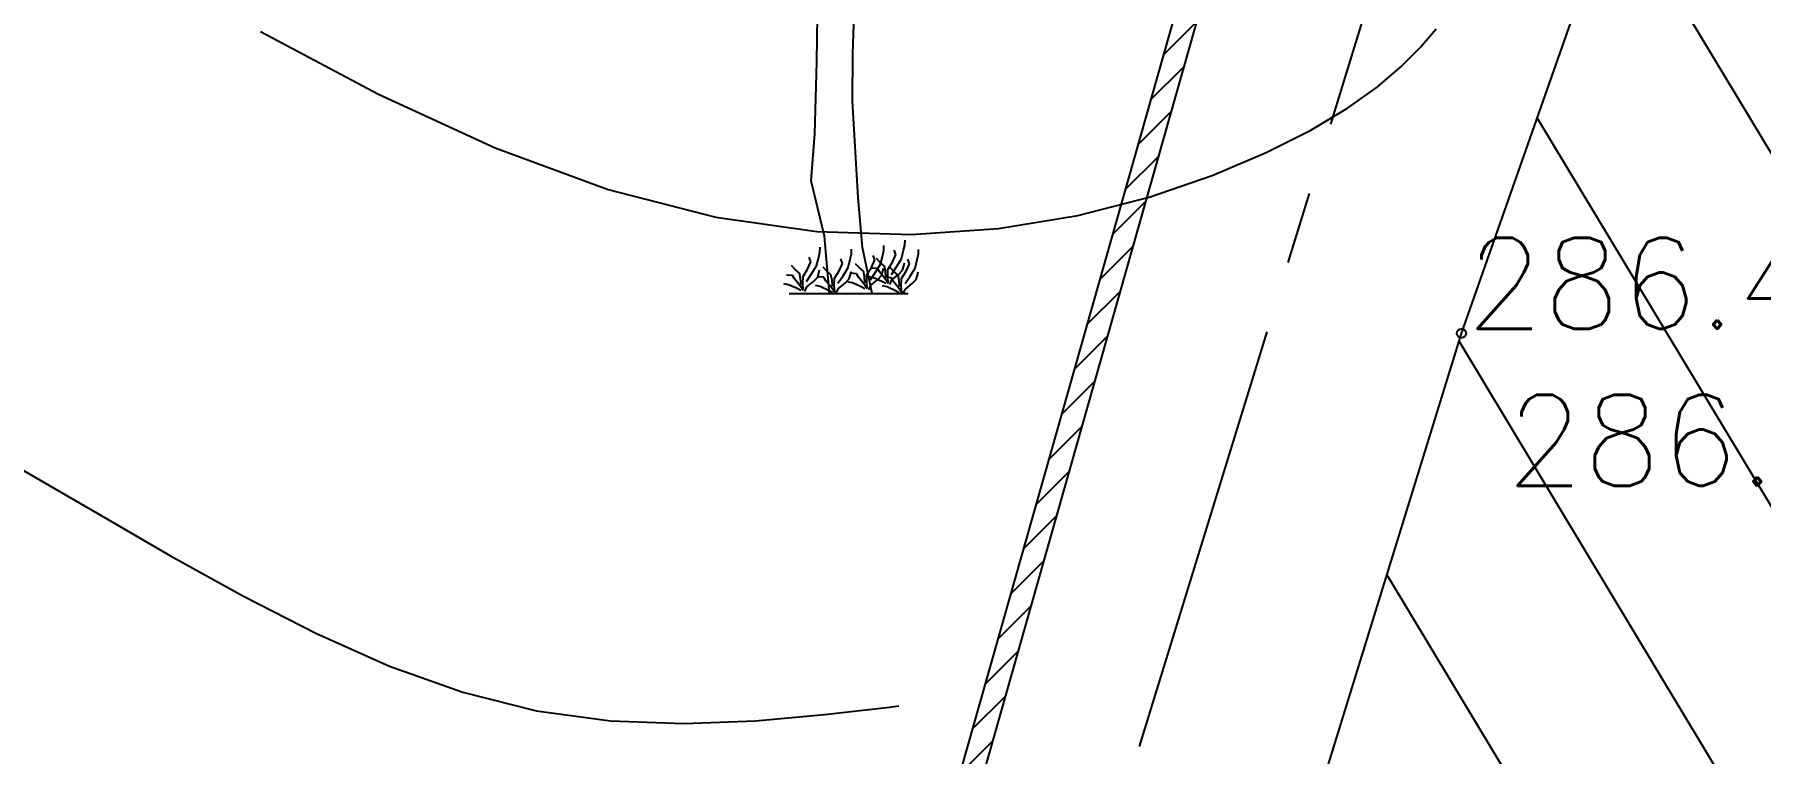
# Model space of a CAD drawing. Extents: x 524954 to 526204, y 9523489 to 9524010.
# Drawn here: x 525859.84 to 525878.79, y 9523749.57 to 9523757.46 of the extents above; entities that cross this region are included whole.
import ezdxf
from ezdxf.enums import TextEntityAlignment as Align

# ---------------------------------------------------------------- set-up
doc = ezdxf.new("R2010")
doc.units = 0
doc.header["$PDMODE"] = 33
doc.header["$PDSIZE"] = 0.1
doc.linetypes.add('ACAD_ISO12W100', pattern=[21, 12, -3, 0, -3, 0, -3])
doc.linetypes.add('AXES2', pattern=[28.575, 19.05, -3.175, 3.175, -3.175])
for name, color, linetype in [('Arbre', 34, 'ACAD_ISO12W100'), ('Axe_Piste', 3, 'AXES2'), ('Bati', 6, 'Continuous'), ('Bati_H', 1, 'Continuous'), ('Cloture', 7, 'Continuous'), ('CN_01_00', 3, 'Continuous'), ('CN_02_00', 4, 'Continuous'), ('Murs', 1, 'Continuous'), ('TopoAlt', 3, 'Continuous'), ('TOPOJIS', 7, 'Continuous')]:
    doc.layers.add(name, color=color, linetype=linetype)
doc.styles.add('Simplex 1.0', font='Simplex.shx', dxfattribs={"width": 0.99, "height": 1})

# ---------------------------------------------------------------- blocks, each defined once
blk = doc.blocks.new('TCPOINT M')
at = {"color": 0}
blk.add_point((0, 0), dxfattribs=at)
at = {"layer": 'TopoAlt', "style": 'Simplex 1.0', "width": 0.99}
blk.add_attdef('ALT', (0.15, 0.15), '', height=1, dxfattribs=at)
blk = doc.blocks.new('v088')
at = {"linetype": 'Continuous'}
for p, q in [((-0.352, 2.542), (-0.344, 3.046)), ((0.045, 2.625), (0.064, 3.179)), ((-0.373, 1.752), (-0.352, 2.542)), ((0.043, 2.109), (0.045, 2.625)), ((0.102, 1.053), (0.043, 2.109)), ((-0.412, 1.235), (-0.373, 1.752)), ((-0.268, 0.628), (-0.412, 1.235)), ((0.151, 0.506), (0.102, 1.053)), ((-0.213, 0), (-0.268, 0.628)), ((0.615, 0.531), (0.618, 0.584)), ((-0.416, 0.349), (-0.433, 0.399)), ((-0.353, 0.303), (-0.329, 0.397)), ((-0.329, 0.397), (-0.317, 0.454)), ((-0.317, 0.454), (-0.315, 0.507)), ((-0.07, 0.329), (-0.087, 0.38)), ((0.017, 0.377), (0.029, 0.435)), ((0.029, 0.435), (0.031, 0.488)), ((0.256, 0), (0.151, 0.506)), ((0.286, 0.368), (0.269, 0.418)), ((0.346, 0.341), (0.305, 0.385)), ((0.349, 0.322), (0.373, 0.416)), ((0.373, 0.416), (0.385, 0.474)), ((0.385, 0.474), (0.387, 0.526)), ((0.481, 0.344), (0.517, 0.426)), ((0.517, 0.426), (0.5, 0.476)), ((0.524, 0.291), (0.579, 0.38)), ((0.579, 0.38), (0.603, 0.474)), ((0.603, 0.474), (0.615, 0.531)), ((0.752, 0.373), (0.765, 0.43)), ((0.765, 0.43), (0.767, 0.483)), ((-0.618, 0.197), (-0.683, 0.202)), ((-0.587, 0.264), (-0.627, 0.308)), ((-0.596, 0.159), (-0.618, 0.197)), ((-0.541, 0.224), (-0.587, 0.264)), ((-0.529, 0.166), (-0.541, 0.224)), ((-0.502, 0.188), (-0.452, 0.267)), ((-0.464, 0.132), (-0.409, 0.214)), ((-0.452, 0.267), (-0.416, 0.349)), ((-0.409, 0.214), (-0.353, 0.303)), ((-0.341, 0.178), (-0.327, 0.226)), ((-0.327, 0.226), (-0.32, 0.26)), ((-0.24, 0.245), (-0.281, 0.288)), ((-0.195, 0.204), (-0.24, 0.245)), ((-0.183, 0.147), (-0.195, 0.204)), ((-0.156, 0.168), (-0.106, 0.248)), ((-0.118, 0.113), (-0.063, 0.195)), ((-0.106, 0.248), (-0.07, 0.329)), ((-0.063, 0.195), (-0.007, 0.284)), ((-0.007, 0.284), (0.017, 0.377)), ((0.005, 0.159), (0.019, 0.207)), ((0.019, 0.207), (0.026, 0.24)), ((0.084, 0.216), (0.019, 0.221)), ((0.115, 0.284), (0.075, 0.327)), ((0.106, 0.178), (0.084, 0.216)), ((0.161, 0.243), (0.115, 0.284)), ((0.173, 0.185), (0.161, 0.243)), ((0.197, 0.125), (0.2, 0.207)), ((0.2, 0.207), (0.25, 0.286)), ((0.238, 0.151), (0.293, 0.233)), ((0.25, 0.286), (0.286, 0.368)), ((0.315, 0.274), (0.25, 0.279)), ((0.293, 0.233), (0.349, 0.322)), ((0.337, 0.236), (0.315, 0.274)), ((0.315, 0.151), (0.361, 0.197)), ((0.397, 0.163), (0.337, 0.236)), ((0.392, 0.301), (0.346, 0.341)), ((0.361, 0.197), (0.375, 0.245)), ((0.375, 0.245), (0.382, 0.279)), ((0.404, 0.243), (0.392, 0.301)), ((0.409, 0.175), (0.404, 0.243)), ((0.428, 0.183), (0.43, 0.264)), ((0.43, 0.264), (0.481, 0.344)), ((0.495, 0.24), (0.454, 0.284)), ((0.469, 0.209), (0.524, 0.291)), ((0.474, 0.149), (0.546, 0.209)), ((0.541, 0.2), (0.495, 0.24)), ((0.553, 0.142), (0.541, 0.2)), ((0.546, 0.209), (0.591, 0.255)), ((0.579, 0.163), (0.63, 0.243)), ((0.591, 0.255), (0.606, 0.303)), ((0.606, 0.303), (0.613, 0.337)), ((0.618, 0.108), (0.673, 0.19)), ((0.63, 0.243), (0.666, 0.325)), ((0.666, 0.325), (0.649, 0.375)), ((0.673, 0.19), (0.728, 0.279)), ((0.728, 0.279), (0.752, 0.373)), ((0.74, 0.154), (0.755, 0.202)), ((0.755, 0.202), (0.762, 0.236)), ((-0.661, 0.096), (-0.712, 0.106)), ((-0.567, 0.053), (-0.661, 0.096)), ((-0.654, 0), (0.654, 0)), ((-0.536, 0.087), (-0.596, 0.159)), ((-0.527, 0.031), (-0.567, 0.053)), ((-0.5, 0.031), (-0.536, 0.087)), ((-0.524, 0.099), (-0.529, 0.166)), ((-0.505, 0.106), (-0.502, 0.188)), ((-0.5, 0.036), (-0.505, 0.106)), ((-0.483, 0.022), (-0.459, 0.072)), ((-0.459, 0.072), (-0.387, 0.132)), ((-0.387, 0.132), (-0.341, 0.178)), ((-0.315, 0.077), (-0.365, 0.087)), ((-0.272, 0.178), (-0.337, 0.183)), ((-0.221, 0.034), (-0.315, 0.077)), ((-0.25, 0.139), (-0.272, 0.178)), ((-0.19, 0.067), (-0.25, 0.139)), ((-0.18, 0.012), (-0.221, 0.034)), ((-0.154, 0.012), (-0.19, 0.067)), ((-0.178, 0.079), (-0.183, 0.147)), ((-0.159, 0.087), (-0.156, 0.168)), ((-0.154, 0.017), (-0.159, 0.087)), ((-0.137, 0.002), (-0.113, 0.053)), ((-0.113, 0.053), (-0.041, 0.113)), ((-0.041, 0.113), (0.005, 0.159)), ((0.041, 0.115), (-0.01, 0.125)), ((0.135, 0.072), (0.041, 0.115)), ((0.166, 0.106), (0.106, 0.178)), ((0.175, 0.05), (0.135, 0.072)), ((0.202, 0.05), (0.166, 0.106)), ((0.178, 0.118), (0.173, 0.185)), ((0.202, 0.055), (0.197, 0.125)), ((0.219, 0.041), (0.243, 0.091)), ((0.272, 0.173), (0.221, 0.183)), ((0.243, 0.091), (0.315, 0.151)), ((0.365, 0.13), (0.272, 0.173)), ((0.406, 0.108), (0.365, 0.13)), ((0.421, 0.072), (0.37, 0.082)), ((0.433, 0.108), (0.397, 0.163)), ((0.464, 0.173), (0.399, 0.178)), ((0.514, 0.029), (0.421, 0.072)), ((0.433, 0.113), (0.428, 0.183)), ((0.45, 0.099), (0.474, 0.149)), ((0.486, 0.135), (0.464, 0.173)), ((0.546, 0.063), (0.486, 0.135)), ((0.555, 0.007), (0.514, 0.029)), ((0.582, 0.007), (0.546, 0.063)), ((0.558, 0.075), (0.553, 0.142)), ((0.577, 0.082), (0.579, 0.163)), ((0.582, 0.012), (0.577, 0.082)), ((0.599, -0.002), (0.623, 0.048)), ((0.623, 0.048), (0.695, 0.108)), ((0.695, 0.108), (0.74, 0.154))]:
    blk.add_line(p, q, dxfattribs=at)

msp = doc.modelspace()

# ---------------------------------------------------------------- hatches: boundary and pattern name
at = {"layer": 'Bati_H'}
h = msp.add_hatch(dxfattribs=at)
h.set_pattern_fill('_U', color=256, scale=2, angle=-58.9291, style=0, pattern_type=0)
h.set_pattern_definition([(301.070916363, (0, 0), (1.7130583386, 1.0321972334), [])])
h.paths.add_polyline_path([(525923.191, 9523748.26), (525922.383, 9523745.003), (525881.585, 9523753.383), (525880.715, 9523752.455), (525877.469, 9523740.728), (525871.811, 9523742.213), (525875.508, 9523754.178), (525877.11, 9523758.739), (525878.976, 9523758.184), (525879.749, 9523762.513), (525924.55, 9523753.55), (525923.235, 9523748.249)])
at = {"layer": 'Murs'}
h = msp.add_hatch(dxfattribs=at)
h.set_pattern_fill('_U', color=256, scale=0.25, angle=45, style=0, pattern_type=0)
h.set_pattern_definition([(45, (0, 0), (-0.1767766952966, 0.1767766952966), [])])
h.paths.add_polyline_path([(525874.373, 9523763.858), (525868.238, 9523742.215), (525828.739, 9523750.601), (525831.154, 9523766.338), (525831.401, 9523766.3), (525829.022, 9523750.796), (525868.061, 9523742.508), (525874.132, 9523763.926)])

# ---------------------------------------------------------------- linework, layer by layer
at = {"layer": 'Axe_Piste', "ltscale": 0.25, "flags": 128}
msp.add_lwpolyline([(525875.469, 9523761.025), (525869.905, 9523742.924)], dxfattribs=at)
at = {"layer": 'Bati', "flags": 128}
msp.add_lwpolyline([(525923.191, 9523748.26), (525922.383, 9523745.003), (525881.585, 9523753.383), (525880.715, 9523752.455), (525877.469, 9523740.728), (525871.811, 9523742.213), (525875.508, 9523754.178), (525875.508, 9523754.178), (525877.11, 9523758.739), (525878.976, 9523758.184), (525879.749, 9523762.513), (525924.55, 9523753.55), (525923.235, 9523748.249)], close=True, dxfattribs=at)
at = {"layer": 'Cloture', "flags": 128}
for points in [[(525874.373, 9523763.858), (525868.238, 9523742.215), (525828.739, 9523750.601), (525831.154, 9523766.338)], [(525874.132, 9523763.926), (525868.061, 9523742.508), (525829.022, 9523750.796), (525831.401, 9523766.3)]]:
    msp.add_lwpolyline(points, dxfattribs=at)
at = {"layer": 'CN_01_00', "elevation": 287, "flags": 128}
msp.add_lwpolyline([(525862.323, 9523757.49), (525863.618, 9523756.805), (525864.899, 9523756.215), (525866.14, 9523755.757), (525867.32, 9523755.455), (525868.431, 9523755.297), (525869.467, 9523755.262), (525870.424, 9523755.328), (525871.297, 9523755.472), (525872.081, 9523755.674), (525872.771, 9523755.912), (525873.363, 9523756.163), (525873.854, 9523756.41), (525874.256, 9523756.65), (525874.581, 9523756.88), (525874.842, 9523757.102), (525875.054, 9523757.315), (525875.229, 9523757.519)], dxfattribs=at)
at = {"layer": 'CN_02_00', "elevation": 286, "flags": 128}
msp.add_lwpolyline([(525859.722, 9523752.672), (525860.53, 9523752.203), (525861.334, 9523751.737), (525862.135, 9523751.292), (525862.936, 9523750.883), (525863.738, 9523750.526), (525864.543, 9523750.238), (525865.352, 9523750.035), (525866.165, 9523749.926), (525866.971, 9523749.897), (525867.759, 9523749.926), (525868.515, 9523749.993), (525869.228, 9523750.076), (525869.331, 9523750.088)], dxfattribs=at)

# ---------------------------------------------------------------- block references
at = {"layer": 'Arbre'}
msp.add_blockref('v088', (525868.781, 9523754.616), dxfattribs=at)
at = {"layer": 'TOPOJIS'}
ref = msp.add_blockref('TCPOINT M', (525875.508, 9523754.178, 286.48), dxfattribs=at)
ref.add_attrib('ALT', '286.48', (525875.558, 9523754.228, 286.48), dxfattribs={"layer": 'TopoAlt', "height": 1, "style": 'Simplex 1.0', "width": 0.99})
ref = msp.add_blockref('TCPOINT M', (525880.715, 9523752.455, 286.44), dxfattribs=at)
ref.add_attrib('ALT', '286.44', dxfattribs={"layer": 'TopoAlt', "height": 1, "style": 'Simplex 1.0', "width": 0.99}).set_placement((525880.665, 9523752.505, 286.44), align=Align.RIGHT)

doc.saveas('drawing.dxf')
